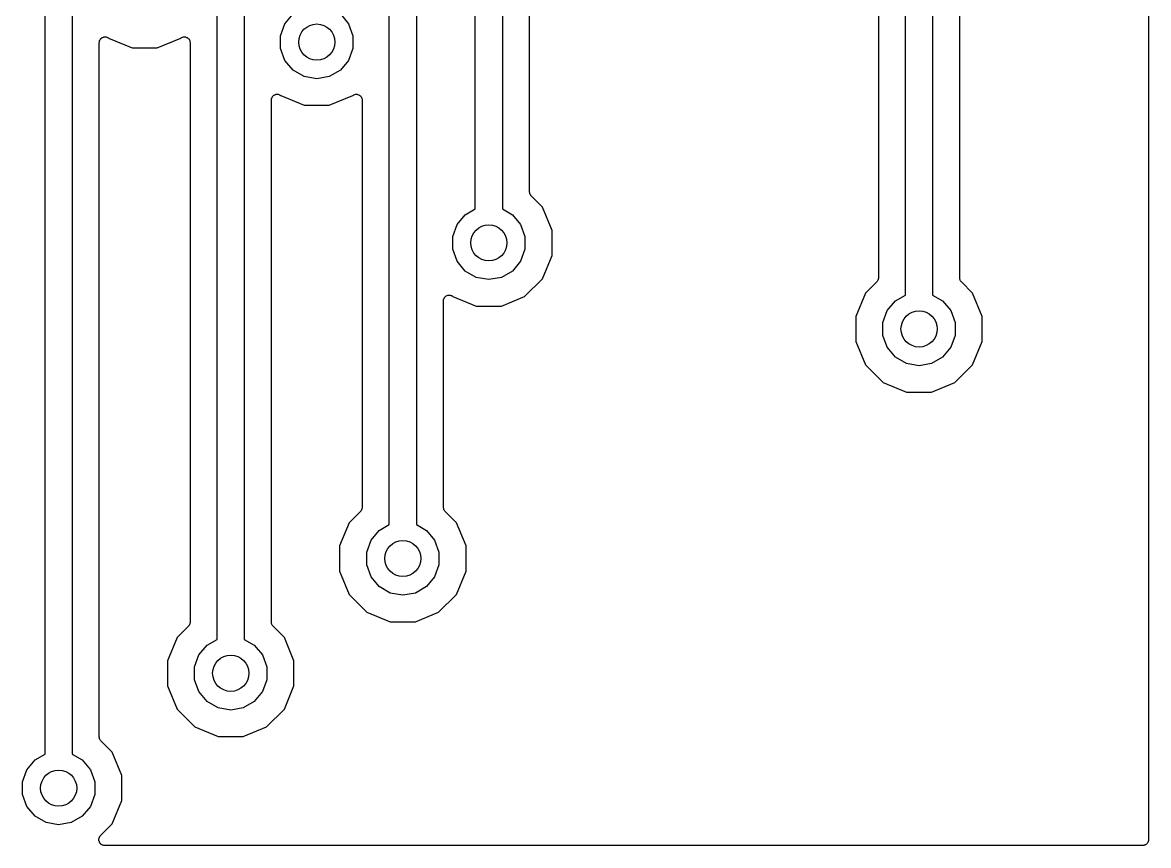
# Model space of a CAD drawing. Extents: x 64 to 244, y -149 to -41.
# Drawn here: x 105.25 to 130.18, y -148.59 to -130.38 of the extents above; entities that cross this region are included whole.
import ezdxf

# ---------------------------------------------------------------- set-up
doc = ezdxf.new("R2010")
doc.units = 0
doc.header["$MEASUREMENT"] = 0
doc.layers.add('BLACK', color=7, linetype='CONTINUOUS')

msp = doc.modelspace()

# ---------------------------------------------------------------- linework, layer by layer
at = {"layer": 'BLACK', "linetype": 'CONTINUOUS'}
for p, q in [((130.175, -41.402), (130.175, -148.463)), ((124.795, -136.409), (124.795, -71.2356)), ((125.395, -71.2356), (125.395, -136.409)), ((125.995, -136.027), (125.995, -71.6175)), ((124.195, -93.3565), (124.195, -136.027)), ((115.27, -134.504), (115.27, -114.416)), ((115.87, -114.416), (115.87, -134.504)), ((116.47, -134.122), (116.47, -114.798)), ((113.365, -141.489), (113.365, -120.131)), ((113.965, -120.131), (113.965, -141.489)), ((109.555, -144.029), (109.555, -122.036)), ((110.155, -122.036), (110.155, -144.029)), ((105.745, -146.569), (105.745, -122.671)), ((106.345, -122.671), (106.345, -146.569)), ((111.056, -130.404), (111.238, -130.188)), ((112.282, -130.188), (112.464, -130.404)), ((110.96, -130.669), (111.056, -130.404)), ((112.464, -130.404), (112.56, -130.669)), ((106.945, -130.822), (106.948, -130.805)), ((106.945, -146.187), (106.945, -130.822)), ((106.948, -130.805), (106.949, -130.789)), ((106.949, -130.789), (106.952, -130.784)), ((106.952, -130.784), (106.953, -130.778)), ((106.953, -130.778), (106.961, -130.764)), ((106.961, -130.764), (106.968, -130.749)), ((106.968, -130.749), (106.972, -130.745)), ((106.972, -130.745), (106.975, -130.74)), ((106.975, -130.74), (106.987, -130.729)), ((106.987, -130.729), (106.999, -130.717)), ((106.999, -130.717), (107.004, -130.715)), ((107.004, -130.715), (107.008, -130.712)), ((107.008, -130.712), (107.024, -130.706)), ((107.024, -130.706), (107.039, -130.699)), ((107.039, -130.699), (107.045, -130.698)), ((107.045, -130.698), (107.05, -130.696)), ((107.05, -130.696), (107.067, -130.696)), ((107.067, -130.696), (107.083, -130.695)), ((107.083, -130.695), (107.088, -130.696)), ((107.088, -130.696), (107.094, -130.696)), ((107.094, -130.696), (107.11, -130.702)), ((107.11, -130.702), (107.126, -130.706)), ((107.126, -130.706), (107.13, -130.71)), ((107.13, -130.71), (107.135, -130.712)), ((107.135, -130.712), (107.148, -130.722)), ((107.148, -130.722), (107.152, -130.725)), ((107.152, -130.725), (107.672, -130.94)), ((108.228, -130.94), (108.748, -130.725)), ((108.748, -130.725), (108.752, -130.722)), ((108.752, -130.722), (108.764, -130.712)), ((108.764, -130.712), (108.77, -130.71)), ((108.77, -130.71), (108.774, -130.706)), ((108.774, -130.706), (108.79, -130.702)), ((108.79, -130.702), (108.806, -130.696)), ((108.806, -130.696), (108.812, -130.696)), ((108.812, -130.696), (108.817, -130.695)), ((108.817, -130.695), (108.833, -130.696)), ((108.833, -130.696), (108.85, -130.696)), ((108.85, -130.696), (108.855, -130.698)), ((108.855, -130.698), (108.861, -130.699)), ((108.861, -130.699), (108.876, -130.706)), ((108.876, -130.706), (108.891, -130.712)), ((108.891, -130.712), (108.896, -130.715)), ((108.896, -130.715), (108.901, -130.717)), ((108.901, -130.717), (108.913, -130.729)), ((108.913, -130.729), (108.925, -130.74)), ((108.925, -130.74), (108.928, -130.745)), ((108.928, -130.745), (108.932, -130.749)), ((108.932, -130.749), (108.939, -130.764)), ((108.939, -130.764), (108.947, -130.778)), ((108.947, -130.778), (108.948, -130.784)), ((108.948, -130.784), (108.951, -130.789)), ((108.951, -130.789), (108.952, -130.805)), ((108.952, -130.805), (108.955, -130.822)), ((108.955, -130.822), (108.955, -143.647)), ((110.96, -130.951), (110.96, -130.669)), ((112.56, -130.669), (112.56, -130.951)), ((107.672, -130.94), (108.228, -130.94)), ((111.056, -131.216), (110.96, -130.951)), ((112.56, -130.951), (112.464, -131.216)), ((111.238, -131.432), (111.056, -131.216)), ((112.464, -131.216), (112.282, -131.432)), ((111.482, -131.573), (111.238, -131.432)), ((111.76, -131.622), (111.482, -131.573)), ((112.038, -131.573), (111.76, -131.622)), ((112.282, -131.432), (112.038, -131.573)), ((110.755, -132.092), (110.758, -132.075)), ((110.755, -143.647), (110.755, -132.092)), ((110.758, -132.075), (110.759, -132.059)), ((110.759, -132.059), (110.762, -132.054)), ((110.762, -132.054), (110.763, -132.048)), ((110.763, -132.048), (110.771, -132.034)), ((110.771, -132.034), (110.778, -132.019)), ((110.778, -132.019), (110.782, -132.015)), ((110.782, -132.015), (110.785, -132.01)), ((110.785, -132.01), (110.797, -131.999)), ((110.797, -131.999), (110.809, -131.987)), ((110.809, -131.987), (110.814, -131.985)), ((110.814, -131.985), (110.819, -131.982)), ((110.819, -131.982), (110.834, -131.976)), ((110.834, -131.976), (110.849, -131.969)), ((110.849, -131.969), (110.855, -131.968)), ((110.855, -131.968), (110.86, -131.966)), ((110.86, -131.966), (110.877, -131.966)), ((110.877, -131.966), (110.893, -131.965)), ((110.893, -131.965), (110.898, -131.966)), ((110.898, -131.966), (110.904, -131.966)), ((110.904, -131.966), (110.92, -131.972)), ((110.92, -131.972), (110.936, -131.976)), ((110.936, -131.976), (110.94, -131.98)), ((110.94, -131.98), (110.945, -131.982)), ((110.945, -131.982), (110.958, -131.992)), ((110.958, -131.992), (110.962, -131.995)), ((110.962, -131.995), (111.482, -132.21)), ((112.038, -132.21), (112.558, -131.995)), ((112.558, -131.995), (112.562, -131.992)), ((112.562, -131.992), (112.575, -131.982)), ((112.575, -131.982), (112.58, -131.98)), ((112.58, -131.98), (112.584, -131.976)), ((112.584, -131.976), (112.6, -131.972)), ((112.6, -131.972), (112.616, -131.966)), ((112.616, -131.966), (112.622, -131.966)), ((112.622, -131.966), (112.627, -131.965)), ((112.627, -131.965), (112.643, -131.966)), ((112.643, -131.966), (112.66, -131.966)), ((112.66, -131.966), (112.665, -131.968)), ((112.665, -131.968), (112.671, -131.969)), ((112.671, -131.969), (112.686, -131.976)), ((112.686, -131.976), (112.702, -131.982)), ((112.702, -131.982), (112.706, -131.985)), ((112.706, -131.985), (112.711, -131.987)), ((112.711, -131.987), (112.723, -131.999)), ((112.723, -131.999), (112.735, -132.01)), ((112.735, -132.01), (112.738, -132.015)), ((112.738, -132.015), (112.742, -132.019)), ((112.742, -132.019), (112.749, -132.034)), ((112.749, -132.034), (112.757, -132.048)), ((112.757, -132.048), (112.758, -132.054)), ((112.758, -132.054), (112.761, -132.059)), ((112.761, -132.059), (112.762, -132.075)), ((112.762, -132.075), (112.765, -132.092)), ((112.765, -132.092), (112.765, -141.107)), ((111.482, -132.21), (112.038, -132.21)), ((116.471, -134.128), (116.47, -134.122)), ((116.47, -134.134), (116.471, -134.128)), ((116.475, -134.15), (116.47, -134.134)), ((116.478, -134.166), (116.475, -134.15)), ((116.48, -134.171), (116.478, -134.166)), ((116.482, -134.176), (116.48, -134.171)), ((116.491, -134.19), (116.482, -134.176)), ((116.5, -134.204), (116.491, -134.19)), ((116.504, -134.208), (116.5, -134.204)), ((116.507, -134.212), (116.504, -134.208)), ((116.757, -134.462), (116.507, -134.212)), ((115.048, -134.633), (115.27, -134.504)), ((115.87, -134.504), (116.092, -134.633)), ((116.97, -134.977), (116.757, -134.462)), ((114.77, -135.114), (114.866, -134.849)), ((114.866, -134.849), (115.048, -134.633)), ((116.092, -134.633), (116.274, -134.849)), ((116.274, -134.849), (116.37, -135.114)), ((114.77, -135.396), (114.77, -135.114)), ((116.37, -135.114), (116.37, -135.396)), ((116.97, -135.533), (116.97, -134.977)), ((114.866, -135.661), (114.77, -135.396)), ((116.37, -135.396), (116.274, -135.661)), ((116.757, -136.048), (116.97, -135.533)), ((115.048, -135.877), (114.866, -135.661)), ((116.274, -135.661), (116.092, -135.877)), ((115.292, -136.018), (115.048, -135.877)), ((115.57, -136.067), (115.292, -136.018)), ((115.848, -136.018), (115.57, -136.067)), ((116.092, -135.877), (115.848, -136.018)), ((116.363, -136.442), (116.757, -136.048)), ((124.158, -136.117), (123.908, -136.367)), ((124.161, -136.113), (124.158, -136.117)), ((124.165, -136.109), (124.161, -136.113)), ((124.174, -136.095), (124.165, -136.109)), ((124.183, -136.081), (124.174, -136.095)), ((124.185, -136.076), (124.183, -136.081)), ((124.187, -136.071), (124.185, -136.076)), ((124.19, -136.055), (124.187, -136.071)), ((124.195, -136.039), (124.19, -136.055)), ((124.195, -136.027), (124.194, -136.033)), ((124.194, -136.033), (124.195, -136.039)), ((125.996, -136.033), (125.995, -136.027)), ((125.995, -136.039), (125.996, -136.033)), ((126, -136.055), (125.995, -136.039)), ((126.003, -136.071), (126, -136.055)), ((126.005, -136.076), (126.003, -136.071)), ((126.007, -136.081), (126.005, -136.076)), ((126.016, -136.095), (126.007, -136.081)), ((126.025, -136.109), (126.016, -136.095)), ((126.029, -136.113), (126.025, -136.109)), ((126.032, -136.117), (126.029, -136.113)), ((126.282, -136.367), (126.032, -136.117)), ((123.908, -136.367), (123.695, -136.882)), ((126.495, -136.882), (126.282, -136.367)), ((114.565, -136.537), (114.568, -136.52)), ((114.565, -141.107), (114.565, -136.537)), ((114.568, -136.52), (114.569, -136.504)), ((114.569, -136.504), (114.572, -136.499)), ((114.572, -136.499), (114.573, -136.493)), ((114.573, -136.493), (114.581, -136.479)), ((114.581, -136.479), (114.588, -136.464)), ((114.588, -136.464), (114.592, -136.46)), ((114.592, -136.46), (114.595, -136.455)), ((114.595, -136.455), (114.607, -136.444)), ((114.607, -136.444), (114.619, -136.432)), ((114.619, -136.432), (114.624, -136.43)), ((114.624, -136.43), (114.628, -136.427)), ((114.628, -136.427), (114.644, -136.421)), ((114.644, -136.421), (114.659, -136.414)), ((114.659, -136.414), (114.665, -136.413)), ((114.665, -136.413), (114.67, -136.411)), ((114.67, -136.411), (114.687, -136.411)), ((114.687, -136.411), (114.703, -136.41)), ((114.703, -136.41), (114.708, -136.411)), ((114.708, -136.411), (114.714, -136.411)), ((114.714, -136.411), (114.73, -136.417)), ((114.73, -136.417), (114.746, -136.421)), ((114.746, -136.421), (114.75, -136.425)), ((114.75, -136.425), (114.755, -136.427)), ((114.755, -136.427), (114.768, -136.437)), ((114.768, -136.437), (114.772, -136.44)), ((114.772, -136.44), (115.292, -136.655)), ((115.848, -136.655), (116.363, -136.442)), ((124.391, -136.754), (124.573, -136.538)), ((124.573, -136.538), (124.795, -136.409)), ((125.395, -136.409), (125.617, -136.538)), ((125.617, -136.538), (125.799, -136.754)), ((115.292, -136.655), (115.848, -136.655)), ((124.295, -137.019), (124.391, -136.754)), ((125.799, -136.754), (125.895, -137.019)), ((123.695, -136.882), (123.695, -137.438)), ((124.295, -137.301), (124.295, -137.019)), ((125.895, -137.019), (125.895, -137.301)), ((126.495, -137.438), (126.495, -136.882)), ((124.391, -137.566), (124.295, -137.301)), ((125.895, -137.301), (125.799, -137.566)), ((123.695, -137.438), (123.908, -137.953)), ((124.573, -137.782), (124.391, -137.566)), ((125.799, -137.566), (125.617, -137.782)), ((126.282, -137.953), (126.495, -137.438)), ((124.817, -137.923), (124.573, -137.782)), ((125.617, -137.782), (125.373, -137.923)), ((123.908, -137.953), (124.302, -138.347)), ((125.095, -137.972), (124.817, -137.923)), ((125.373, -137.923), (125.095, -137.972)), ((125.888, -138.347), (126.282, -137.953)), ((124.302, -138.347), (124.817, -138.56)), ((125.373, -138.56), (125.888, -138.347)), ((124.817, -138.56), (125.373, -138.56)), ((112.728, -141.197), (112.478, -141.447)), ((112.731, -141.193), (112.728, -141.197)), ((112.735, -141.189), (112.731, -141.193)), ((112.744, -141.175), (112.735, -141.189)), ((112.753, -141.161), (112.744, -141.175)), ((112.755, -141.156), (112.753, -141.161)), ((112.757, -141.151), (112.755, -141.156)), ((112.76, -141.135), (112.757, -141.151)), ((112.765, -141.119), (112.76, -141.135)), ((112.765, -141.107), (112.764, -141.113)), ((112.764, -141.113), (112.765, -141.119)), ((114.566, -141.113), (114.565, -141.107)), ((114.565, -141.119), (114.566, -141.113)), ((114.57, -141.135), (114.565, -141.119)), ((114.573, -141.151), (114.57, -141.135)), ((114.575, -141.156), (114.573, -141.151)), ((114.577, -141.161), (114.575, -141.156)), ((114.586, -141.175), (114.577, -141.161)), ((114.595, -141.189), (114.586, -141.175)), ((114.599, -141.193), (114.595, -141.189)), ((114.602, -141.197), (114.599, -141.193)), ((114.852, -141.447), (114.602, -141.197)), ((112.478, -141.447), (112.265, -141.962)), ((113.143, -141.618), (113.365, -141.489)), ((113.965, -141.489), (114.187, -141.618)), ((115.065, -141.962), (114.852, -141.447)), ((112.865, -142.099), (112.961, -141.834)), ((112.961, -141.834), (113.143, -141.618)), ((114.187, -141.618), (114.369, -141.834)), ((114.369, -141.834), (114.465, -142.099)), ((112.265, -141.962), (112.265, -142.518)), ((112.865, -142.381), (112.865, -142.099)), ((114.465, -142.099), (114.465, -142.381)), ((115.065, -142.518), (115.065, -141.962)), ((112.265, -142.518), (112.478, -143.033)), ((112.961, -142.646), (112.865, -142.381)), ((114.465, -142.381), (114.369, -142.646)), ((114.852, -143.033), (115.065, -142.518)), ((113.143, -142.862), (112.961, -142.646)), ((114.369, -142.646), (114.187, -142.862)), ((112.478, -143.033), (112.872, -143.427)), ((113.387, -143.003), (113.143, -142.862)), ((113.665, -143.052), (113.387, -143.003)), ((113.943, -143.003), (113.665, -143.052)), ((114.187, -142.862), (113.943, -143.003)), ((114.458, -143.427), (114.852, -143.033)), ((112.872, -143.427), (113.387, -143.64)), ((113.943, -143.64), (114.458, -143.427)), ((108.918, -143.737), (108.668, -143.987)), ((108.921, -143.733), (108.918, -143.737)), ((108.925, -143.729), (108.921, -143.733)), ((108.934, -143.715), (108.925, -143.729)), ((108.943, -143.701), (108.934, -143.715)), ((108.945, -143.696), (108.943, -143.701)), ((108.947, -143.691), (108.945, -143.696)), ((108.95, -143.675), (108.947, -143.691)), ((108.955, -143.659), (108.95, -143.675)), ((108.955, -143.647), (108.954, -143.653)), ((108.954, -143.653), (108.955, -143.659)), ((110.756, -143.653), (110.755, -143.647)), ((110.755, -143.659), (110.756, -143.653)), ((110.76, -143.675), (110.755, -143.659)), ((110.763, -143.691), (110.76, -143.675)), ((110.765, -143.696), (110.763, -143.691)), ((110.767, -143.701), (110.765, -143.696)), ((110.776, -143.715), (110.767, -143.701)), ((110.785, -143.729), (110.776, -143.715)), ((110.789, -143.733), (110.785, -143.729)), ((110.792, -143.737), (110.789, -143.733)), ((111.042, -143.987), (110.792, -143.737)), ((113.387, -143.64), (113.943, -143.64)), ((108.668, -143.987), (108.455, -144.502)), ((109.333, -144.158), (109.555, -144.029)), ((110.155, -144.029), (110.377, -144.158)), ((111.255, -144.502), (111.042, -143.987)), ((109.151, -144.374), (109.333, -144.158)), ((110.377, -144.158), (110.559, -144.374)), ((108.455, -144.502), (108.455, -145.058)), ((109.055, -144.639), (109.151, -144.374)), ((110.559, -144.374), (110.655, -144.639)), ((111.255, -145.058), (111.255, -144.502)), ((109.055, -144.921), (109.055, -144.639)), ((110.655, -144.639), (110.655, -144.921)), ((108.455, -145.058), (108.668, -145.573)), ((109.151, -145.186), (109.055, -144.921)), ((110.655, -144.921), (110.559, -145.186)), ((111.042, -145.573), (111.255, -145.058)), ((109.333, -145.402), (109.151, -145.186)), ((110.559, -145.186), (110.377, -145.402)), ((108.668, -145.573), (109.062, -145.967)), ((109.577, -145.543), (109.333, -145.402)), ((109.855, -145.592), (109.577, -145.543)), ((110.133, -145.543), (109.855, -145.592)), ((110.377, -145.402), (110.133, -145.543)), ((110.648, -145.967), (111.042, -145.573)), ((109.062, -145.967), (109.577, -146.18)), ((110.133, -146.18), (110.648, -145.967)), ((106.946, -146.193), (106.945, -146.187)), ((106.945, -146.199), (106.946, -146.193)), ((106.95, -146.215), (106.945, -146.199)), ((106.953, -146.231), (106.95, -146.215)), ((106.955, -146.236), (106.953, -146.231)), ((106.957, -146.241), (106.955, -146.236)), ((106.966, -146.255), (106.957, -146.241)), ((106.975, -146.269), (106.966, -146.255)), ((106.979, -146.273), (106.975, -146.269)), ((106.982, -146.277), (106.979, -146.273)), ((107.232, -146.527), (106.982, -146.277)), ((109.577, -146.18), (110.133, -146.18)), ((105.523, -146.698), (105.745, -146.569)), ((106.345, -146.569), (106.567, -146.698)), ((107.445, -147.042), (107.232, -146.527)), ((105.341, -146.914), (105.523, -146.698)), ((106.567, -146.698), (106.749, -146.914)), ((105.245, -147.179), (105.341, -146.914)), ((106.749, -146.914), (106.845, -147.179)), ((107.445, -147.598), (107.445, -147.042)), ((105.245, -147.461), (105.245, -147.179)), ((106.845, -147.179), (106.845, -147.461)), ((105.341, -147.726), (105.245, -147.461)), ((106.845, -147.461), (106.749, -147.726)), ((105.523, -147.942), (105.341, -147.726)), ((106.749, -147.726), (106.567, -147.942)), ((107.232, -148.113), (107.445, -147.598)), ((105.767, -148.083), (105.523, -147.942)), ((106.045, -148.132), (105.767, -148.083)), ((106.323, -148.083), (106.045, -148.132)), ((106.567, -147.942), (106.323, -148.083)), ((106.972, -148.373), (107.232, -148.113)), ((106.935, -148.452), (106.936, -148.447)), ((106.936, -148.468), (106.935, -148.452)), ((106.936, -148.441), (106.942, -148.425)), ((106.936, -148.447), (106.936, -148.441)), ((106.936, -148.485), (106.936, -148.468)), ((106.938, -148.49), (106.936, -148.485)), ((106.939, -148.496), (106.938, -148.49)), ((106.946, -148.511), (106.939, -148.496)), ((106.942, -148.425), (106.946, -148.409)), ((106.946, -148.409), (106.95, -148.405)), ((106.952, -148.526), (106.946, -148.511)), ((106.95, -148.405), (106.952, -148.399)), ((106.952, -148.399), (106.962, -148.387)), ((106.955, -148.531), (106.952, -148.526)), ((106.957, -148.536), (106.955, -148.531)), ((106.969, -148.548), (106.957, -148.536)), ((106.962, -148.387), (106.972, -148.373)), ((106.98, -148.56), (106.969, -148.548)), ((106.985, -148.563), (106.98, -148.56)), ((106.989, -148.567), (106.985, -148.563)), ((107.004, -148.574), (106.989, -148.567)), ((107.018, -148.582), (107.004, -148.574)), ((107.024, -148.583), (107.018, -148.582)), ((130.091, -148.582), (130.08, -148.584)), ((130.101, -148.577), (130.091, -148.582)), ((130.112, -148.573), (130.101, -148.577)), ((130.12, -148.566), (130.112, -148.573)), ((130.13, -148.56), (130.12, -148.566)), ((130.137, -148.552), (130.13, -148.56)), ((130.145, -148.545), (130.137, -148.552)), ((130.151, -148.535), (130.145, -148.545)), ((130.158, -148.526), (130.151, -148.535)), ((130.162, -148.516), (130.158, -148.526)), ((130.167, -148.506), (130.162, -148.516)), ((130.169, -148.495), (130.167, -148.506)), ((130.173, -148.485), (130.169, -148.495)), ((130.175, -148.463), (130.173, -148.474)), ((130.173, -148.474), (130.173, -148.485)), ((107.029, -148.586), (107.024, -148.583)), ((107.045, -148.587), (107.029, -148.586)), ((107.062, -148.59), (107.045, -148.587)), ((130.048, -148.59), (107.062, -148.59)), ((130.059, -148.588), (130.048, -148.59)), ((130.07, -148.588), (130.059, -148.588)), ((130.08, -148.584), (130.07, -148.588))]:
    msp.add_line(p, q, dxfattribs=at)
at = {"layer": 'BLACK'}
for centre in [(111.76, -130.81), (115.57, -135.255), (125.095, -137.16), (113.665, -142.24), (109.855, -144.78), (106.045, -147.32)]:
    msp.add_circle(centre, 0.4, dxfattribs=at)

doc.saveas('drawing.dxf')
